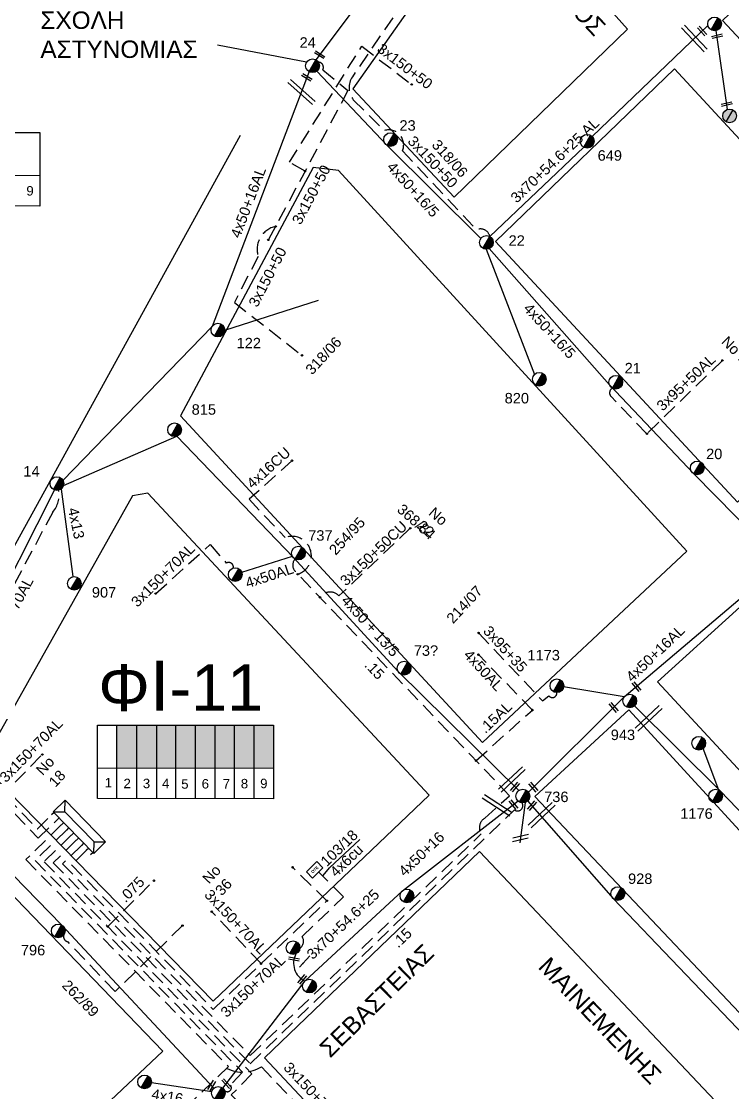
# Model space of a CAD drawing. Header units: millimetres. Extents: x 1091 to 3521, y 1177 to 2968.
# Drawn here: x 2426.4 to 2548.9, y 2157.1 to 2341.5 of the extents above; entities that cross this region are included whole.
import ezdxf
from ezdxf.enums import TextEntityAlignment as Align

# ---------------------------------------------------------------- set-up
doc = ezdxf.new("R2010")
doc.units = ezdxf.units.MM
doc.linetypes.add('DASHED', pattern=[19.05, 12.7, -6.35])
for name, color, linetype, lineweight in [('3x150+50', 7, 'Continuous', 30), ('3x95+50AL', 7, 'Continuous', 30), ('4x13', 7, 'Continuous', 30), ('4x16', 7, 'Continuous', 30), ('4x16CU', 7, 'Continuous', 30), ('4x50', 7, 'Continuous', 30), ('4x50 + 13_5', 7, 'SYN_LINE', 30), ('4x50+16_5', 7, 'Continuous', 30), ('Άγνωστα', 7, 'Continuous', 30), ('Γυμνά εναέρια ΧΤ (3Φ) 4x50AL', 7, 'Continuous', 30), ('Γυμνά εναέρια ΧΤ και ΦΟΠ (3Φ)   4x50+16AL', 7, 'Continuous', 30), ('Καλωδια Χ.Τ 3x95+35', 7, 'DASHED', 30), ('Καλώδια ΧΤ   3x150+50CU', 7, 'DASHED', 30), ('Καλώδια ΧΤ   3x150+70AL', 7, 'DASHED', 30), ('Καλώδια ΧΤ   3x150AL+50CU', 7, 'DASHED', 30), ('Συνεστραμμένα ΧΤ   3x70+54.6+25 AL', 7, 'SYN_LINE', 30), ('Υπόγεια Καλώδια Δικτύου ΧΤ   .075', 7, 'DASHED', 30), ('Υπόγεια Καλώδια Δικτύου ΧΤ   .15', 7, 'DASHED', 30), ('Υπόγεια καλώδια Παροχών ΧΤ   4x50AL', 7, 'DASHED', 30), ('Υπόγεια καλώδια Παροχών ΧΤ   4x6', 7, 'DASHED', 30)]:
    doc.layers.add(name, color=color, linetype=linetype, lineweight=lineweight)
for name, color, linetype in [('Pillar OTE', 7, 'Continuous'), ('TEXT ΚΑΛΩΔΙΩΝ', 7, 'Continuous'), ('ΑΓΝΩΣΤΟ ΕΝΑΕΡΙΟ ΚΑΛΩΔΙΟ', 7, 'Continuous'), ('ΑΓΝΩΣΤΟ ΥΠΟΓΕΙΟ ΚΑΛΩΔΙΟ', 7, 'DASHED'), ('Επιγραφές - Σχήματα', 7, 'Continuous'), ('Μηχανική τομή', 7, 'Continuous'), ('Στύλος Ξύλινος', 7, 'Continuous'), ('Στύλος Ξύλινος @ 1', 7, 'Continuous'), ('Στύλος ΦΜ', 7, 'Continuous'), ('Στύλος ΦΜ @ 1', 7, 'Continuous'), ('Συνδέσεις', 7, 'Continuous'), ('Τομή', 7, 'Continuous'), ('Υποσταθμός πόλεως', 7, 'Continuous'), ('Υπόβαθρο ΔΕΗ', 7, 'Continuous')]:
    doc.layers.add(name, color=color, linetype=linetype)
doc.styles.add('arial', font='arial.ttf')
doc.styles.get("Standard").update_dxf_attribs({"font": 'arial.ttf', "height": 1.8})
doc.linetypes.add('SYN_LINE', pattern='A,0.5,-0.0001,["/\\/\\/\\/",Standard,S=0.1,R=0,X=0,Y=-0.05],-0.25', length=0.7501)
doc.dimstyles.new('ISO-25', dxfattribs={"dimtxt": 2.5, "dimasz": 2.5, "dimexe": 1.25, "dimexo": 0.625, "dimtad": 1, "dimtxsty": 'Standard', "dimcen": 2.5, "dimadec": 0, "dimazin": 0, "dimtfac": 1, "dimtmove": 0, "dimatfit": 3, "dimfxl": 1, "dimarcsym": 0})

# ---------------------------------------------------------------- blocks, each defined once
blk = doc.blocks.new('ΥΠΑΡΧΩΝ ΤΣΙΜΕΝΤΕΝΙΟΣ ΣΤΥΛΟΣ')
at = {"layer": 'Στύλος ΦΜ'}
blk.add_hatch(color=7, dxfattribs=at).paths.add_polyline_path([(-1.29, -2.28, 0.574793), (2.62, 0, 0.268822), (1.3, 2.27)])
at = {"layer": 'Στύλος ΦΜ', "color": 7}
blk.add_line((-1.29, -2.28), (1.3, 2.27), dxfattribs=at)
blk.add_circle((0, 0), 2.62, dxfattribs=at)
at = {"layer": 'Στύλος ΦΜ', "flags": 4}
for tag, p in [('ΑΡΙΘΜΟΣ', (-4.68, 8.05)), ('ΤΥΠΟΣ', (-4.91, 3.03))]:
    blk.add_attdef(tag, p, '', height=4, dxfattribs=at)
blk = doc.blocks.new('ΥΠΑΡΧΩΝ ΞΥΛΙΝΟΣ ΣΤΥΛΟΣ')
at = {"layer": 'Στύλος Ξύλινος'}
h = blk.add_hatch(color=7, dxfattribs=at)
h.paths.add_polyline_path([(-2.62, 0, 0.270008), (-1.29, -2.28), (1.3, 2.27, 0.576266)])
h.paths.add_polyline_path([(-1.29, -2.28, 0.574793), (2.62, 0, 0.268822), (1.3, 2.27)])
at = {"layer": 'Στύλος Ξύλινος', "color": 7}
blk.add_line((-1.29, -2.28), (1.3, 2.27), dxfattribs=at)
blk.add_circle((0, 0), 2.62, dxfattribs=at)
at = {"layer": 'Στύλος Ξύλινος', "color": 1, "flags": 4}
for tag, p in [('ΑΡΙΘΜΟΣ', (-4.91, 8.6)), ('ΤΥΠΟΣ', (-4.85, 3.39))]:
    blk.add_attdef(tag, p, '', height=4, dxfattribs=at)
blk = doc.blocks.new('_ΣΥΝΔΕΣΗ')
at = {"layer": 'Συνδέσεις', "linetype": 'SYN_LINE', "ltscale": 40}
blk.add_hatch(color=256, dxfattribs=at).paths.add_polyline_path([(0.5, -0.01, 1), (-0.5, -0.01, 1)])
at = {"layer": 'Συνδέσεις'}
blk.add_circle((0, -0.01), 0.5, dxfattribs=at)
blk = doc.blocks.new('ΥΠΟΣΤΑΘΜΟΣ ΠΟΛΕΩΣ 9 ΑΝΑΧΩΡΗΣΕΩΝ')
at = {"layer": 'Υποσταθμός πόλεως', "ltscale": 40}
for p, q in [((-9.63, -2.82), (-9.63, -4)), ((-7.12, -2.82), (-7.12, -4)), ((-4.84, -2.82), (-4.84, -4)), ((-2.36, -2.82), (-2.36, -4)), ((0.09, -2.82), (0.09, -4)), ((2.55, -2.82), (2.55, -4)), ((5.02, -2.82), (5.02, -4)), ((7.48, -2.82), (7.48, -4)), ((9.61, -2.82), (9.61, -4))]:
    blk.add_line(p, q, dxfattribs=at)
blk.add_lwpolyline([(-10.02, 2.82), (10.02, 2.82), (10.02, -2.82), (-10.02, -2.82)], close=True, dxfattribs=at)
for points in [[(-7.21, 0), (-10.02, 2.82)], [(-10.02, -2.82), (-7.21, 0)], [(-7.21, 0), (7.21, 0)], [(7.21, 0), (10.02, 2.82)], [(10.02, -2.82), (7.21, 0)]]:
    blk.add_lwpolyline(points, dxfattribs=at)
at = {"layer": 'Υποσταθμός πόλεως', "linetype": 'SYN_LINE', "ltscale": 40, "flags": 1}
for tag, p in [('ΜΕΤΑΣΧΗΜΑΤΙΣΜΟΣ', (10.79, 1.71)), ('ΙΣΧΥΣ', (10.77, -1.08)), ('ΑΡΙΘΜΟΣ', (10.89, -3.8))]:
    blk.add_attdef(tag, p, '', height=1.8, dxfattribs=at)
blk = doc.blocks.new('ΜΗΧΑΝΙΚΗ ΤΟΜΗ')
at = {"layer": 'Μηχανική τομή', "ltscale": 40}
for p, q in [((-3.79, 1.21), (3.79, 1.21)), ((3.79, -0.34), (-3.79, -0.34))]:
    blk.add_line(p, q, dxfattribs=at)
blk = doc.blocks.new('ΤΟΜΗ')
at = {"layer": 'Τομή', "ltscale": 40}
for p, q in [((11.33, -0.65), (-11.4, -0.65)), ((11.33, -3.42), (-11.4, -3.42))]:
    blk.add_line(p, q, dxfattribs=at)
blk = doc.blocks.new('PILLAR ΟΤΕ')
at = {"layer": 'Pillar OTE', "ltscale": 40}
blk.add_lwpolyline([(-3.31, 2.02), (3.39, 2.02), (3.39, -1.99), (-3.31, -1.99)], close=True, dxfattribs=at)
at = {"layer": 'Pillar OTE', "insert": (-1.81, 0.71), "char_height": 1.3575, "width": 109.961, "attachment_point": 1}
blk.add_mtext('{\\fArial|b1|i0|c161|p34;OTE}', dxfattribs=at)

msp = doc.modelspace()

# ---------------------------------------------------------------- hatches: boundary and pattern name
at = {"layer": 'Καλώδια ΧΤ   3x150AL+50CU', "linetype": 'DASHED', "lineweight": -3, "ltscale": 0.2}
h = msp.add_hatch(color=27, dxfattribs=at)
h.dxf.hatch_style = 1
h.paths.add_polyline_path([(2446.27, 2220.33), (2442.83, 2220.33), (2442.83, 2212.97), (2446.27, 2212.96)])
h = msp.add_hatch(color=5, dxfattribs=at)
h.dxf.hatch_style = 1
h.paths.add_polyline_path([(2446.27, 2212.96), (2449.71, 2212.96), (2449.71, 2220.33), (2446.27, 2220.33)])
h = msp.add_hatch(color=1, dxfattribs=at)
h.dxf.hatch_style = 1
h.paths.add_polyline_path([(2453.01, 2220.33), (2449.71, 2220.33), (2449.71, 2212.96), (2453.01, 2212.96)])
h = msp.add_hatch(color=2, dxfattribs=at)
h.dxf.hatch_style = 1
h.paths.add_polyline_path([(2453.01, 2212.96), (2456.4, 2212.95), (2456.4, 2220.33), (2453.01, 2220.33)])
h = msp.add_hatch(color=6, dxfattribs=at)
h.dxf.hatch_style = 1
h.paths.add_polyline_path([(2456.4, 2212.95), (2459.79, 2212.95), (2459.79, 2220.33), (2456.4, 2220.33)])
h = msp.add_hatch(color=30, dxfattribs=at)
h.dxf.hatch_style = 1
h.paths.add_polyline_path([(2463.13, 2212.95), (2463.13, 2220.33), (2459.79, 2220.33), (2459.79, 2212.95)])
h = msp.add_hatch(color=133, dxfattribs=at)
h.dxf.hatch_style = 1
h.paths.add_polyline_path([(2466.52, 2220.33), (2463.13, 2220.33), (2463.13, 2212.95), (2466.52, 2212.94)])
h = msp.add_hatch(color=173, dxfattribs=at)
h.dxf.hatch_style = 1
h.paths.add_polyline_path([(2469.84, 2220.33), (2466.45, 2220.33), (2466.45, 2212.95), (2469.84, 2212.94)])

# ---------------------------------------------------------------- linework, layer by layer
at = {"layer": '3x150+50', "color": 27, "linetype": 'DASHED', "lineweight": -3, "ltscale": 0.2}
msp.add_lwpolyline([(2518.79, 2393.41), (2517.5, 2391.19, 0.452625), (2519.59, 2387.63), (2507.55, 2367.36), (2483.42, 2332.03, 0.327557), (2483.56, 2328.04), (2488.92, 2322.76, -0.629873), (2492.04, 2319.27), (2504.8, 2305.65, -0.490018), (2507.07, 2304.5, 1.818425)], format="xyb", dxfattribs=at)
at = {"layer": '3x150+50', "color": 2, "linetype": 'DASHED', "lineweight": -3, "ltscale": 0.2}
for points in [[(2475.26, 2315.77), (2472.58, 2317.3), (2485.01, 2337.26), (2493.62, 2330.7)], [(2470.19, 2306.24), (2468.92, 2303.92)]]:
    msp.add_lwpolyline(points, dxfattribs=at)
for points in [[(2477.56, 2334.52, -0.552727), (2478.32, 2333.21), (2482.64, 2329.63), (2470.19, 2306.24)], [(2470.19, 2306.24, 0.439595), (2467.18, 2301.06), (2463.08, 2293.16), (2474.73, 2284.04)]]:
    msp.add_lwpolyline(points, format="xyb", dxfattribs=at)
at = {"layer": '3x95+50AL', "color": 27, "linetype": 'DASHED', "lineweight": -3, "ltscale": 0.2}
msp.add_lwpolyline([(2547.12, 2283.16), (2534.12, 2270.54)], dxfattribs=at)
at = {"layer": '4x13', "color": 133, "lineweight": -3, "ltscale": 0.1}
msp.add_lwpolyline([(2433.23, 2261.01), (2435.27, 2245.92)], dxfattribs=at)
at = {"layer": '4x16', "color": 27, "lineweight": -3, "ltscale": 0.1}
msp.add_lwpolyline([(2448.8, 2158.78), (2459.19, 2157.25)], dxfattribs=at)
at = {"layer": '4x16CU', "color": 133, "linetype": 'DASHED', "lineweight": -3, "ltscale": 0.2}
msp.add_lwpolyline([(2473, 2265.89), (2465.63, 2259.24), (2471.82, 2252.64, -1.031523), (2474.01, 2246.35, 5.291931)], format="xyb", dxfattribs=at)
at = {"layer": '4x50', "color": 2, "lineweight": -3, "ltscale": 0.1}
msp.add_lwpolyline([(2506.83, 2380.31), (2494.21, 2357.79), (2477.13, 2334.95)], dxfattribs=at)
at = {"layer": '4x50', "color": 62, "lineweight": -3, "ltscale": 0.1}
msp.add_lwpolyline([(2531.97, 2223.65), (2546.74, 2209.01), (2559.79, 2195.47), (2573.58, 2180.44), (2587, 2165.64), (2601.36, 2150.33), (2617.06, 2131.59)], dxfattribs=at)
at = {"layer": '4x50 + 13_5', "color": 6, "lineweight": -3, "ltscale": 0.1}
msp.add_lwpolyline([(2546.02, 2339.96), (2547.94, 2326.36)], dxfattribs=at)
at = {"layer": '4x50 + 13_5', "color": 133, "lineweight": -3, "ltscale": 0.1}
msp.add_lwpolyline([(2433.65, 2261.61), (2453.15, 2270.1), (2473.2, 2249.25), (2491.29, 2229.57), (2512.08, 2209.1)], dxfattribs=at)
at = {"layer": '4x50 + 13_5', "color": 2, "lineweight": -3, "ltscale": 0.1}
msp.add_lwpolyline([(2406.52, 2212.37), (2414.65, 2205.06), (2433.34, 2185.94), (2459.56, 2157.85)], dxfattribs=at)
at = {"layer": '4x50+16_5', "color": 2, "lineweight": -3, "ltscale": 0.1}
msp.add_lwpolyline([(2477.27, 2333), (2489.41, 2320.18), (2505.49, 2304.2)], dxfattribs=at)
at = {"layer": '4x50+16_5', "color": 27, "lineweight": -3, "ltscale": 0.1}
msp.add_lwpolyline([(2506.98, 2302.41), (2527.68, 2278.94), (2542.21, 2263.61), (2556.74, 2248.9)], dxfattribs=at)
at = {"layer": '4x50+16_5', "color": 30, "lineweight": -3, "ltscale": 0.1}
msp.add_lwpolyline([(2432.09, 2260.86), (2419.82, 2236.64), (2406.52, 2212.37), (2391.94, 2184.97), (2387.51, 2157.96)], dxfattribs=at)
at = {"layer": 'Pillar OTE', "lineweight": -3, "ltscale": 40}
for points in [[(2399.24, 2309.76), (2399.25, 2322.4), (2429.58, 2322.4), (2429.58, 2309.73), (2399.24, 2309.76)], [(2399.24, 2315.05), (2429.58, 2315.02)], [(2439.5, 2207.69), (2439.51, 2220.33), (2469.84, 2220.33), (2469.84, 2207.66), (2439.5, 2207.69)], [(2442.83, 2207.69), (2442.83, 2220.33)], [(2446.27, 2207.68), (2446.27, 2220.33)], [(2449.71, 2207.68), (2449.71, 2220.33)], [(2453.01, 2207.67), (2453.01, 2220.33)], [(2456.4, 2207.67), (2456.4, 2220.33)], [(2459.79, 2207.67), (2459.79, 2220.33)], [(2463.13, 2207.66), (2463.13, 2220.33)], [(2466.52, 2207.66), (2466.52, 2220.33)], [(2439.5, 2212.97), (2469.84, 2212.94)]]:
    msp.add_lwpolyline(points, dxfattribs=at)
at = {"layer": 'ΑΓΝΩΣΤΟ ΕΝΑΕΡΙΟ ΚΑΛΩΔΙΟ', "color": 7, "linetype": 'SYN_LINE', "lineweight": -3, "ltscale": 15}
msp.add_lwpolyline([(2475.53, 2334.53), (2460.17, 2337.43)], dxfattribs=at)
at = {"layer": 'ΑΓΝΩΣΤΟ ΕΝΑΕΡΙΟ ΚΑΛΩΔΙΟ', "color": 27, "lineweight": -3, "ltscale": 0.1}
msp.add_lwpolyline([(2506.44, 2302.3), (2514.77, 2280.76)], dxfattribs=at)
at = {"layer": 'ΑΓΝΩΣΤΟ ΕΝΑΕΡΙΟ ΚΑΛΩΔΙΟ', "color": 5, "lineweight": -3, "ltscale": 0.1}
msp.add_lwpolyline([(2530.22, 2225.22), (2519.78, 2226.92)], dxfattribs=at)
at = {"layer": 'ΑΓΝΩΣΤΟ ΕΝΑΕΡΙΟ ΚΑΛΩΔΙΟ', "color": 62, "lineweight": -3, "ltscale": 0.1}
msp.add_lwpolyline([(2546.54, 2209.15), (2543.8, 2216.32)], dxfattribs=at)
at = {"layer": 'ΑΓΝΩΣΤΟ ΥΠΟΓΕΙΟ ΚΑΛΩΔΙΟ', "color": 27, "lineweight": -3, "ltscale": 0.2}
msp.add_lwpolyline([(2434.15, 2202.28), (2428.76, 2197.01), (2464.5, 2160.56), (2462.39, 2158.37, -0.957639), (2461.41, 2157.4, 2.621032)], format="xyb", dxfattribs=at)
at = {"layer": 'ΑΓΝΩΣΤΟ ΥΠΟΓΕΙΟ ΚΑΛΩΔΙΟ', "color": 173, "lineweight": -3, "ltscale": 0.2}
msp.add_lwpolyline([(2435, 2201.41), (2430.33, 2196.83), (2466.08, 2160.31), (2462.56, 2156.65), (2483.95, 2135.04), (2474.98, 2126.26)], dxfattribs=at)
at = {"layer": 'Γυμνά εναέρια ΧΤ (3Φ) 4x50AL', "color": 133, "lineweight": -3, "ltscale": 0.1}
msp.add_lwpolyline([(2464.35, 2246.67), (2473.08, 2249.44)], dxfattribs=at)
at = {"layer": 'Γυμνά εναέρια ΧΤ και ΦΟΠ (3Φ)   4x50+16AL', "color": 30, "lineweight": -3, "ltscale": 0.1}
for points in [[(2475.96, 2332.9), (2459.24, 2288.99), (2433.57, 2262.5)], [(2513.59, 2207.3), (2528.3, 2190.5), (2550.95, 2166.83), (2569.95, 2145.98), (2581.73, 2133.45), (2594.82, 2120.82)]]:
    msp.add_lwpolyline(points, dxfattribs=at)
at = {"layer": 'Γυμνά εναέρια ΧΤ και ΦΟΠ (3Φ)   4x50+16AL', "color": 5, "lineweight": -3, "ltscale": 0.1}
msp.add_lwpolyline([(2513.71, 2208.83), (2530.22, 2225.22), (2556.58, 2247.53)], dxfattribs=at)
at = {"layer": 'Γυμνά εναέρια ΧΤ και ΦΟΠ (3Φ)   4x50+16AL', "color": 27, "lineweight": -3, "ltscale": 0.1}
msp.add_lwpolyline([(2461.09, 2157.83), (2475.28, 2176.32), (2492.02, 2191.82), (2511.94, 2207.29)], dxfattribs=at)
at = {"layer": 'Καλωδια Χ.Τ 3x95+35', "color": 5, "lineweight": -3, "ltscale": 0.2}
msp.add_lwpolyline([(2505.14, 2236.23), (2516.15, 2224.53), (2517.24, 2225.4, 0.768623), (2518.6, 2225.96, -1.842486)], format="xyb", dxfattribs=at)
at = {"layer": 'Καλώδια ΧΤ   3x150+50CU', "color": 133, "lineweight": -3, "ltscale": 0.2}
msp.add_lwpolyline([(2493.38, 2254.26), (2481.1, 2242.59, 0.491237), (2477.83, 2242.35, -2.561874)], format="xyb", dxfattribs=at)
at = {"layer": 'Καλώδια ΧΤ   3x150+70AL', "color": 27, "lineweight": -3, "ltscale": 0.2}
msp.add_lwpolyline([(2534.12, 2270.54), (2527.95, 2276.95, -0.495553), (2528.18, 2278.39)], format="xyb", dxfattribs=at)
at = {"layer": 'Καλώδια ΧΤ   3x150+70AL', "color": 30, "lineweight": -3, "ltscale": 0.2}
msp.add_lwpolyline([(2432.79, 2260.81, -0.237915), (2431.8, 2257.03), (2412.81, 2221.49), (2420.33, 2217.11), (2418.57, 2213.48), (2429.16, 2202.48), (2431.61, 2204.89)], format="xyb", dxfattribs=at)
at = {"layer": 'Καλώδια ΧΤ   3x150+70AL', "color": 133, "lineweight": -3, "ltscale": 0.2}
msp.add_lwpolyline([(2449.54, 2243.01), (2458.91, 2251.44), (2461.68, 2248.26, -0.630288), (2462.91, 2247.4, 2.938086)], format="xyb", dxfattribs=at)
at = {"layer": 'Καλώδια ΧΤ   3x150+70AL', "color": 2, "lineweight": -3, "ltscale": 0.2}
for points in [[(2406.52, 2212.37, 0.308466), (2407.73, 2212.98), (2412, 2220.8), (2419.03, 2216.71), (2417.36, 2213.29), (2429.31, 2200.88), (2432.49, 2203.99)], [(2454.15, 2185.83), (2442.55, 2174.46), (2434.44, 2183.01, -0.560508), (2433.87, 2184.55, -1.636313)]]:
    msp.add_lwpolyline(points, format="xyb", dxfattribs=at)
msp.add_lwpolyline([(2422.66, 2207.79), (2430.02, 2215.29)], dxfattribs=at)
at = {"layer": 'Καλώδια ΧΤ   3x150+70AL', "color": 1, "lineweight": -3, "ltscale": 0.2}
msp.add_lwpolyline([(2433.28, 2203.17), (2427.17, 2197.19), (2462.09, 2161.53), (2440.95, 2141.49)], dxfattribs=at)
at = {"layer": 'Καλώδια ΧΤ   3x150+70AL', "color": 6, "lineweight": -3, "ltscale": 0.2}
for points in [[(2437.58, 2198.76), (2435.06, 2196.29), (2459.43, 2171.39), (2479.02, 2190.09)], [(2479.02, 2190.09), (2473.1, 2195.87)], [(2467.68, 2179.27), (2459.2, 2188.22)]]:
    msp.add_lwpolyline(points, dxfattribs=at)
at = {"layer": 'Καλώδια ΧΤ   3x150+70AL', "color": 1, "lineweight": -3, "ltscale": 0.2}
msp.add_lwpolyline([(2461.79, 2161.24, 0.262438), (2467.74, 2161.51), (2488.19, 2140), (2500.3, 2152)], format="xyb", dxfattribs=at)
at = {"layer": 'Συνεστραμμένα ΧΤ   3x70+54.6+25 AL', "color": 27, "linetype": 'SYN_LINE', "lineweight": -3, "ltscale": 15}
for points in [[(2524.71, 2321.71), (2544.63, 2340.85)], [(2507.07, 2304.5), (2523.26, 2319.9)]]:
    msp.add_lwpolyline(points, dxfattribs=at)
at = {"layer": 'Συνεστραμμένα ΧΤ   3x70+54.6+25 AL', "color": 7, "lineweight": -3, "ltscale": 15}
msp.add_lwpolyline([(2461.42, 2288.37), (2477.58, 2293.53)], dxfattribs=at)
at = {"layer": 'Συνεστραμμένα ΧΤ   3x70+54.6+25 AL', "color": 27, "linetype": 'SYN_LINE', "lineweight": -3, "ltscale": 5}
msp.add_arc((2476.63, 2179.34), 3.35, 151.1794, 245.4946, dxfattribs=at)
at = {"layer": 'Τομή', "lineweight": -3}
for points in [[(2513.16, 2207.05), (2512.23, 2200.1)], [(2510.96, 2200.31), (2513.67, 2200.93)], [(2511.01, 2200.96), (2513.72, 2201.58)]]:
    msp.add_lwpolyline(points, dxfattribs=at)
at = {"layer": 'Υπόβαθρο ΔΕΗ', "lineweight": -3, "ltscale": 0.1}
for points in [[(2530.77, 2340.22), (2508.42, 2365.31), (2483.5, 2329.92), (2500.93, 2311.3)], [(2616.07, 2320.39), (2573.05, 2366.36), (2547.14, 2341.72), (2589.61, 2296.1)], [(2580.34, 2288.56), (2549.74, 2258.76), (2508.03, 2303.64), (2538.88, 2333.36)], [(2459.46, 2172.79), (2496.64, 2208.3), (2448.19, 2260.32), (2445.55, 2259.86), (2419.54, 2213.6)], [(2584.49, 2175.42), (2598.22, 2189), (2550.11, 2240.68), (2535.96, 2227.79)]]:
    msp.add_lwpolyline(points, close=True, dxfattribs=at)
for points in [[(2380.06, 2169.17), (2464.13, 2321.93)], [(2505.84, 2217.34), (2541.02, 2250.31), (2481.02, 2315.9), (2476.63, 2316.38), (2453.8, 2273.62), (2505.84, 2217.34)], [(2564.13, 2155.95), (2579.25, 2170.38), (2531.03, 2222.98), (2514.84, 2208.05), (2564.13, 2155.95)], [(2422.74, 2137.8), (2450.77, 2164.22), (2413.55, 2202.79), (2392.71, 2164.74), (2422.74, 2137.8)], [(2579, 2113.33), (2534.17, 2092.73), (2468.27, 2163.03), (2505.3, 2198.57), (2570.56, 2129.55), (2557.06, 2123.13), (2547.2, 2133.61)]]:
    msp.add_lwpolyline(points, dxfattribs=at)
msp.add_spline([(2489.84, 2391.54), (2465.77, 2377.82), (2419.88, 2355.97), (2379.91, 2337.77)], degree=3, dxfattribs=at)
at = {"layer": 'Υπόγεια Καλώδια Δικτύου ΧΤ   .075', "color": 206, "lineweight": -3, "ltscale": 0.2}
msp.add_lwpolyline([(2441.27, 2185.66), (2449.23, 2193.56)], dxfattribs=at)
at = {"layer": 'Υπόγεια Καλώδια Δικτύου ΧΤ   .15', "color": 133, "lineweight": -3, "ltscale": 0.2}
msp.add_lwpolyline([(2436.73, 2199.64), (2433.48, 2196.47), (2465.81, 2163.44), (2505.59, 2201.62, -0.425129), (2506.22, 2204.34), (2510.49, 2208.2), (2473.59, 2246.79, -0.38894), (2473.54, 2248.97)], format="xyb", dxfattribs=at)
msp.add_lwpolyline([(2504.71, 2214.24), (2514.41, 2222.95)], dxfattribs=at)
at = {"layer": 'Υπόγεια Καλώδια Δικτύου ΧΤ   .15', "color": 5, "lineweight": -3, "ltscale": 0.2}
msp.add_lwpolyline([(2435.86, 2200.53), (2431.9, 2196.65), (2465.79, 2162.04), (2511.3, 2205.77, 0.849421), (2512.62, 2206.97)], format="xyb", dxfattribs=at)
at = {"layer": 'Υπόγεια καλώδια Παροχών ΧΤ   4x50AL', "color": 133, "lineweight": -3, "ltscale": 0.2}
msp.add_lwpolyline([(2514.41, 2222.95), (2505.12, 2232.49)], dxfattribs=at)
at = {"layer": 'Υπόγεια καλώδια Παροχών ΧΤ   4x6', "color": 27, "lineweight": -3, "ltscale": 0.2}
msp.add_lwpolyline([(2474.36, 2181.91, 0.399044), (2474.75, 2183.95), (2481.88, 2190.75), (2477.63, 2195.04)], format="xyb", dxfattribs=at)

# ---------------------------------------------------------------- block references
at = {"layer": 'Pillar OTE', "xscale": 0.375, "yscale": 0.375, "zscale": 0.375, "rotation": 43.99999999999999}
msp.add_blockref('PILLAR ΟΤΕ', (2476.91, 2195.41), dxfattribs=at)
at = {"layer": 'Μηχανική τομή', "lineweight": -3, "xscale": 0.2499999999999679, "yscale": 0.2499999999999679, "zscale": 0.2499999999999679}
for p, rotation in [((2543.56, 2339.81), 311.9854041042582), ((2546.19, 2339.11), 193.2931013960246), ((2477.83, 2335.9), 148.3107515577798), ((2475.62, 2332), 148.3107515577798), ((2547.85, 2327.42), 193.2931013960246), ((2532.24, 2226.9), 310.4201465895147), ((2528.32, 2223.33), 310.4201465895147), ((2511.33, 2209.77), 228.8704104290199), ((2514.49, 2209.6), 310.4201465895147), ((2511.07, 2206.59), 310.4201465895147), ((2514.24, 2206.55), 228.8704104290199), ((2473.38, 2180.17), 169.9379822763673), ((2474.68, 2176.63), 228.8704104290199), ((2459.08, 2158.34), 238.3591332110774), ((2461.64, 2158.55), 312.400856609694)]:
    msp.add_blockref('ΜΗΧΑΝΙΚΗ ΤΟΜΗ', p, dxfattribs=dict(at, rotation=rotation))
at = {"layer": 'Στύλος Ξύλινος @ 1', "lineweight": -3, "ltscale": 40, "xscale": 0.4499999999998181, "yscale": 0.4499999999998181, "zscale": 0.4499999999998181}
msp.add_blockref('ΥΠΑΡΧΩΝ ΞΥΛΙΝΟΣ ΣΤΥΛΟΣ', (2548.37, 2325.27), dxfattribs=at)
at = {"layer": 'Στύλος ΦΜ @ 1', "lineweight": -3, "ltscale": 40, "xscale": 0.4499999999998181, "yscale": 0.4499999999998181, "zscale": 0.4499999999998181}
for p in [(2545.78, 2341.12), (2463.24, 2246.27), (2543.05, 2217.23), (2492.8, 2190.93), (2473.19, 2182.02), (2476.02, 2175.4), (2447.63, 2158.9)]:
    msp.add_blockref('ΥΠΑΡΧΩΝ ΤΣΙΜΕΝΤΕΝΙΟΣ ΣΤΥΛΟΣ', p, dxfattribs=at)
at = {"layer": 'Στύλος ΦΜ @ 1', "lineweight": -3, "ltscale": 40}
ref = msp.add_blockref('ΥΠΑΡΧΩΝ ΤΣΙΜΕΝΤΕΝΙΟΣ ΣΤΥΛΟΣ', (2476.54, 2333.92), dxfattribs=dict(at, xscale=0.4499999999998181, yscale=0.4499999999998181, zscale=0.4499999999998181))
ref.add_attrib('ΑΡΙΘΜΟΣ', '24', (2474.32, 2337.02), dxfattribs={"layer": 'Στύλος ΦΜ', "height": 1.8, "flags": 4})
ref = msp.add_blockref('ΥΠΑΡΧΩΝ ΤΣΙΜΕΝΤΕΝΙΟΣ ΣΤΥΛΟΣ', (2489.99, 2321.2), dxfattribs=dict(at, xscale=0.4499999999998181, yscale=0.4499999999998181, zscale=0.4499999999998181))
ref.add_attrib('ΑΡΙΘΜΟΣ', '23', (2491.51, 2322.73), dxfattribs={"layer": 'Στύλος ΦΜ', "height": 1.8, "flags": 4})
ref = msp.add_blockref('ΥΠΑΡΧΩΝ ΤΣΙΜΕΝΤΕΝΙΟΣ ΣΤΥΛΟΣ', (2523.84, 2320.92), dxfattribs=dict(at, xscale=0.4499999999998181, yscale=0.4499999999998181, zscale=0.4499999999998181))
ref.add_attrib('ΑΡΙΘΜΟΣ', '649', (2525.64, 2317.56), dxfattribs={"layer": 'Στύλος ΦΜ', "height": 1.8, "flags": 4})
ref = msp.add_blockref('ΥΠΑΡΧΩΝ ΤΣΙΜΕΝΤΕΝΙΟΣ ΣΤΥΛΟΣ', (2506.48, 2303.48), dxfattribs=dict(at, xscale=0.4499999999998181, yscale=0.4499999999998181, zscale=0.4499999999998181))
ref.add_attrib('ΑΡΙΘΜΟΣ', '22', (2510.31, 2302.91), dxfattribs={"layer": 'Στύλος ΦΜ', "height": 1.8, "flags": 4})
ref = msp.add_blockref('ΥΠΑΡΧΩΝ ΤΣΙΜΕΝΤΕΝΙΟΣ ΣΤΥΛΟΣ', (2460.24, 2288.38), dxfattribs=dict(at, xscale=0.4499999999998181, yscale=0.4499999999998181, zscale=0.4499999999998181))
ref.add_attrib('ΑΡΙΘΜΟΣ', '122', (2463.46, 2285.25), dxfattribs={"layer": 'Στύλος ΦΜ', "height": 1.8, "flags": 4})
ref = msp.add_blockref('ΥΠΑΡΧΩΝ ΤΣΙΜΕΝΤΕΝΙΟΣ ΣΤΥΛΟΣ', (2528.76, 2279.41), dxfattribs=dict(at, xscale=0.4499999999998181, yscale=0.4499999999998181, zscale=0.4499999999998181))
ref.add_attrib('ΑΡΙΘΜΟΣ', '21', (2530.29, 2280.94), dxfattribs={"layer": 'Στύλος ΦΜ', "height": 1.8, "flags": 4})
ref = msp.add_blockref('ΥΠΑΡΧΩΝ ΤΣΙΜΕΝΤΕΝΙΟΣ ΣΤΥΛΟΣ', (2515.6, 2279.93), dxfattribs=dict(at, xscale=0.4499999999998181, yscale=0.4499999999998181, zscale=0.4499999999998181))
ref.add_attrib('ΑΡΙΘΜΟΣ', '820', (2509.63, 2275.76), dxfattribs={"layer": 'Στύλος ΦΜ', "height": 1.8, "flags": 4})
ref = msp.add_blockref('ΥΠΑΡΧΩΝ ΤΣΙΜΕΝΤΕΝΙΟΣ ΣΤΥΛΟΣ', (2452.78, 2271.22), dxfattribs=dict(at, xscale=0.4499999999998181, yscale=0.4499999999998181, zscale=0.4499999999998181))
ref.add_attrib('ΑΡΙΘΜΟΣ', '815', (2455.73, 2273.81), dxfattribs={"layer": 'Στύλος ΦΜ', "height": 1.8, "flags": 4})
ref = msp.add_blockref('ΥΠΑΡΧΩΝ ΤΣΙΜΕΝΤΕΝΙΟΣ ΣΤΥΛΟΣ', (2542.8, 2264.64), dxfattribs=dict(at, xscale=0.4499999999998181, yscale=0.4499999999998181, zscale=0.4499999999998181))
ref.add_attrib('ΑΡΙΘΜΟΣ', '20', (2544.32, 2266.16), dxfattribs={"layer": 'Στύλος ΦΜ', "height": 1.8, "flags": 4})
ref = msp.add_blockref('ΥΠΑΡΧΩΝ ΤΣΙΜΕΝΤΕΝΙΟΣ ΣΤΥΛΟΣ', (2432.52, 2261.96), dxfattribs=dict(at, xscale=0.4499999999998181, yscale=0.4499999999998181, zscale=0.4499999999998181))
ref.add_attrib('ΤΥΠΟΣ', '14', (2426.75, 2263.16), dxfattribs={"layer": 'Στύλος ΦΜ', "height": 1.8, "flags": 4})
ref = msp.add_blockref('ΥΠΑΡΧΩΝ ΤΣΙΜΕΝΤΕΝΙΟΣ ΣΤΥΛΟΣ', (2474.12, 2249.99), dxfattribs=dict(at, xscale=0.4499999999998181, yscale=0.4499999999998181, zscale=0.4499999999998181))
ref.add_attrib('ΑΡΙΘΜΟΣ', '737', (2475.8, 2252.12), dxfattribs={"layer": 'Στύλος ΦΜ', "height": 1.8, "flags": 4})
ref = msp.add_blockref('ΥΠΑΡΧΩΝ ΤΣΙΜΕΝΤΕΝΙΟΣ ΣΤΥΛΟΣ', (2435.52, 2244.77), dxfattribs=dict(at, xscale=0.4499999999998181, yscale=0.4499999999998181, zscale=0.4499999999998181))
ref.add_attrib('ΑΡΙΘΜΟΣ', '907', (2438.54, 2242.32), dxfattribs={"layer": 'Στύλος ΦΜ', "height": 1.8, "flags": 4})
ref = msp.add_blockref('ΥΠΑΡΧΩΝ ΤΣΙΜΕΝΤΕΝΙΟΣ ΣΤΥΛΟΣ', (2492.31, 2230.16), dxfattribs=dict(at, xscale=0.4499999999998181, yscale=0.4499999999998181, zscale=0.4499999999998181))
ref.add_attrib('ΑΡΙΘΜΟΣ', '73?', (2493.98, 2232.29), dxfattribs={"layer": 'Στύλος ΦΜ', "height": 1.8, "flags": 4})
ref = msp.add_blockref('ΥΠΑΡΧΩΝ ΤΣΙΜΕΝΤΕΝΙΟΣ ΣΤΥΛΟΣ', (2518.62, 2227.14), dxfattribs=dict(at, xscale=0.4499999999998181, yscale=0.4499999999998181, zscale=0.4499999999998181))
ref.add_attrib('ΑΡΙΘΜΟΣ', '1173', (2513.55, 2231.5), dxfattribs={"layer": 'Στύλος ΦΜ', "height": 1.8, "flags": 4})
ref = msp.add_blockref('ΥΠΑΡΧΩΝ ΤΣΙΜΕΝΤΕΝΙΟΣ ΣΤΥΛΟΣ', (2531.17, 2224.51), dxfattribs=dict(at, xscale=0.4499999999998181, yscale=0.4499999999998181, zscale=0.4499999999998181))
ref.add_attrib('ΑΡΙΘΜΟΣ', '943', (2527.9, 2217.78), dxfattribs={"layer": 'Στύλος ΦΜ', "height": 1.8, "flags": 4})
ref = msp.add_blockref('ΥΠΑΡΧΩΝ ΤΣΙΜΕΝΤΕΝΙΟΣ ΣΤΥΛΟΣ', (2512.76, 2208.14), dxfattribs=dict(at, xscale=0.4499999999998181, yscale=0.4499999999998181, zscale=0.4499999999998181))
ref.add_attrib('ΑΡΙΘΜΟΣ', '736', (2516.43, 2207.1), dxfattribs={"layer": 'Στύλος ΦΜ', "height": 1.8, "flags": 4})
ref = msp.add_blockref('ΥΠΑΡΧΩΝ ΤΣΙΜΕΝΤΕΝΙΟΣ ΣΤΥΛΟΣ', (2545.95, 2208.13), dxfattribs=dict(at, xscale=0.4499999999998181, yscale=0.4499999999998181, zscale=0.4499999999998181))
ref.add_attrib('ΑΡΙΘΜΟΣ', '1176', (2539.87, 2204.22), dxfattribs={"layer": 'Στύλος ΦΜ', "height": 1.8, "flags": 4})
ref = msp.add_blockref('ΥΠΑΡΧΩΝ ΤΣΙΜΕΝΤΕΝΙΟΣ ΣΤΥΛΟΣ', (2529.12, 2191.34), dxfattribs=dict(at, xscale=0.4499999999998181, yscale=0.4499999999998181, zscale=0.4499999999998181))
ref.add_attrib('ΑΡΙΘΜΟΣ', '928', (2530.88, 2193), dxfattribs={"layer": 'Στύλος ΦΜ', "height": 1.8, "flags": 4})
ref = msp.add_blockref('ΥΠΑΡΧΩΝ ΤΣΙΜΕΝΤΕΝΙΟΣ ΣΤΥΛΟΣ', (2432.75, 2184.92), dxfattribs=dict(at, xscale=0.4499999999998181, yscale=0.4499999999998181, zscale=0.4499999999998181))
ref.add_attrib('ΑΡΙΘΜΟΣ', '796', (2426.32, 2180.7), dxfattribs={"layer": 'Στύλος ΦΜ', "height": 1.8, "flags": 4})
ref = msp.add_blockref('ΥΠΑΡΧΩΝ ΤΣΙΜΕΝΤΕΝΙΟΣ ΣΤΥΛΟΣ', (2460.32, 2156.94), dxfattribs=dict(at, xscale=0.4499999999998181, yscale=0.4499999999998181, zscale=0.4499999999998181))
ref.add_attrib('ΑΡΙΘΜΟΣ', '1171', (2457.18, 2149.53), dxfattribs={"layer": 'Στύλος ΦΜ', "height": 1.8, "flags": 4})
at = {"layer": 'Συνδέσεις', "lineweight": -3, "xscale": 0.25, "yscale": 0.25, "zscale": 0.25}
for p in [(2493.62, 2330.7), (2475.26, 2315.77), (2470.19, 2306.24), (2468.92, 2303.92), (2474.73, 2284.04), (2547.13, 2283.16), (2534.12, 2270.54), (2473, 2265.9), (2493.38, 2254.26), (2474.01, 2246.35), (2449.54, 2243.02), (2477.83, 2242.36), (2505.14, 2236.23), (2505.12, 2232.49), (2514.41, 2222.95), (2430.02, 2215.29), (2504.71, 2214.24), (2473.1, 2195.87), (2449.23, 2193.56), (2479.02, 2190.1), (2459.2, 2188.22), (2441.27, 2185.66), (2454.15, 2185.83), (2467.68, 2179.27)]:
    msp.add_blockref('_ΣΥΝΔΕΣΗ', p, dxfattribs=at)
at = {"layer": 'Τομή', "lineweight": -3, "xscale": 0.25, "yscale": 0.25, "zscale": 0.25}
for p, rotation in [((2541.92, 2338.26), 132.9726029642797), ((2474.97, 2329.77), 318.6095652873913), ((2534.08, 2221.91), 43.29656259847264), ((2510.54, 2211.37), 43.29656259847264), ((2508.04, 2206.15), 146.9350490414614), ((2515.66, 2205.22), 43.29656259847264)]:
    msp.add_blockref('ΤΟΜΗ', p, dxfattribs=dict(at, rotation=rotation))
at = {"layer": 'Υποσταθμός πόλεως', "lineweight": -3, "xscale": 0.5, "yscale": 0.5, "zscale": 0.5, "rotation": 314.271449411852}
msp.add_blockref('ΥΠΟΣΤΑΘΜΟΣ ΠΟΛΕΩΣ 9 ΑΝΑΧΩΡΗΣΕΩΝ', (2436.41, 2202.84), dxfattribs=at)

# ---------------------------------------------------------------- texts
at = {"lineweight": -3, "ltscale": 40, "char_height": 3, "width": 64.8866, "attachment_point": 1, "style": 'arial'}
for s, insert, rotation in [('ΣΟΛΩΝΟΣ', (2513.14, 2355.9), 313.235), ('ΣΕΒΑΣΤΕΙΑΣ', (2477.46, 2165.05), 44.5571), ('ΜΑΙΝΕΜΕΝΗΣ', (2517.39, 2180.68), 313.8376)]:
    msp.add_mtext(s, dxfattribs=dict(at, insert=insert, rotation=rotation))
at = {"lineweight": -3, "ltscale": 40, "insert": (2429.68, 2343.26), "char_height": 3, "width": 32.158, "attachment_point": 1, "style": 'arial'}
msp.add_mtext('ΣΧΟΛΗ  \\PΑΣΤΥΝΟΜΙΑΣ', dxfattribs=at)
at = {"lineweight": -3, "ltscale": 30, "char_height": 1.63, "width": 11.2573, "attachment_point": 1}
for s, insert in [('9', (2427.26, 2313.19)), ('1', (2440.75, 2211.25)), ('2', (2443.99, 2211.12)), ('3', (2447.32, 2211.12)), ('4', (2450.62, 2211.12)), ('5', (2453.93, 2211.03)), ('6', (2457.45, 2211.06)), ('7', (2461.08, 2211.06)), ('8', (2464.19, 2211.09)), ('9', (2467.52, 2211.12))]:
    msp.add_mtext(s, dxfattribs=dict(at, insert=insert))
at = {"layer": 'TEXT ΚΑΛΩΔΙΩΝ', "lineweight": -3, "ltscale": 0.1, "style": 'arial'}
for s, rotation, p in [('3x150+50', 322.6941, (2492.46, 2333.84)), (' 3x70+54.6+25 AL', 43.5723, (2518.02, 2317.4)), ('3x150+50', 313.1214, (2497.25, 2317.36)), ('4x50+16AL', 69.1495, (2465.46, 2310.39)), ('3x150+50', 61.9803, (2476.31, 2311.71)), ('4x50+16/5', 312.4733, (2493.86, 2312.62)), ('3x150+50', 62.5363, (2468.79, 2297.53)), ('4x50+16/5', 312.4733, (2517.39, 2288.26)), (' 3x95+50AL', 43.5468, (2540.6, 2279.14)), ('4x16CU', 42.0914, (2468.96, 2264.67)), ('4x13', 282.147, (2435.85, 2255.12)), (' 3x150+50CU', 43.5468, (2486.79, 2249.69)), ('3x150+70AL', 44.831, (2450.78, 2246.19)), ('4x50AL', 18.0603, (2469.11, 2246.09)), ('3x150+70AL', 61.8779, (2424.42, 2239.4)), ('4x50 + 13/5', 312.5691, (2486.51, 2237.43)), ('3x95+35', 312.5691, (2509.74, 2233.48)), ('4x50+16AL', 43.6795, (2535.57, 2232.7)), ('4x50AL', 312.5691, (2505.99, 2229.8)), ('  .15', 313.7171, (2486.75, 2230.42)), ('.15AL', 43.5468, (2508.07, 2221.71)), ('3x150+70AL', 45.5061, (2428.08, 2216.03)), ('4x50+16', 43.6795, (2495.3, 2198.17)), ('.075', 45.5061, (2445.42, 2192.06)), ('3x150+70AL', 313.4678, (2463.32, 2186.49)), ('3x70+54.6+25', 43.6795, (2481.78, 2186.07)), ('  .15', 43.8237, (2491.44, 2183.25)), ('3x150+70AL', 43.6795, (2466.27, 2175.43)), ('3x150+70AL', 313.5603, (2476.96, 2156.74)), ('4x16', 350.6109, (2451.55, 2156.41))]:
    msp.add_text(s, height=1.8, rotation=rotation, dxfattribs=at).set_placement(p, align=Align.MIDDLE_CENTER)
at = {"layer": 'Άγνωστα', "color": 7, "lineweight": -3}
note = msp.add_mtext_dynamic_manual_height_columns('318/06\\P', width=1.8, gutter_width=2.31, heights=[1.99, 0], dxfattribs=dict(at, insert=(2498.28, 2321.4), char_height=1.8, attachment_point=1, rotation=312.2805))
at = {"layer": 'Άγνωστα', "color": 7, "lineweight": -3, "char_height": 1.8, "attachment_point": 1}
for s, insert, rotation in [('318/06', (2475.15, 2281.78), 47.1323), ('368/84', (2492.15, 2258.61), 318.3925), ('254/95', (2479.21, 2250.72), 47.1323), ('214/07', (2499.43, 2238.93), 47.1323)]:
    msp.add_mtext_dynamic_manual_height_columns(s, width=1.8, gutter_width=2.31, heights=[0.73], dxfattribs=dict(at, insert=insert, rotation=rotation))
at = {"layer": 'Άγνωστα', "color": 7, "lineweight": -3}
note = msp.add_mtext_dynamic_manual_height_columns('No ', width=1.8, gutter_width=2.31, heights=[1.99, 0], dxfattribs=dict(at, insert=(2548.08, 2287.52), char_height=1.8, attachment_point=1, rotation=315.0691))
for column, words in zip(note.columns.linked_columns, ['27\\P']):
    column.text = words
note = msp.add_mtext_dynamic_manual_height_columns('No ', width=1.8, gutter_width=2.31, heights=[0.73, 0], dxfattribs=dict(at, insert=(2494.51, 2260.78), char_height=1.8, attachment_point=1, rotation=318.3925))
for column, words in zip(note.columns.linked_columns, ['22']):
    column.text = words
note = msp.add_mtext_dynamic_manual_height_columns('No ', width=1.8, gutter_width=2.31, heights=[0.73, 0], dxfattribs=dict(at, insert=(2425.95, 2209.78), char_height=1.8, attachment_point=1, rotation=47.1323))
for column, words in zip(note.columns.linked_columns, ['18']):
    column.text = words
note = msp.add_mtext_dynamic_manual_height_columns('No ', width=1.8, gutter_width=2.31, heights=[0.73, 0], dxfattribs=dict(at, insert=(2454.61, 2191.09), char_height=1.8, attachment_point=1, rotation=47.1323))
for column, words in zip(note.columns.linked_columns, ['36\\P']):
    column.text = words
note = msp.add_mtext_dynamic_manual_height_columns('262/89\\P', width=1.8, gutter_width=2.31, heights=[0.73, 0], dxfattribs=dict(at, insert=(2431.66, 2179.59), char_height=1.8, attachment_point=1, rotation=314.5143))
at = {"layer": 'Υπόβαθρο ΔΕΗ', "lineweight": -3, "insert": (2439.63, 2231.48), "char_height": 8, "width": 84.6573, "attachment_point": 1}
msp.add_mtext('Φ{\\H1.0833x;Ι}-11', dxfattribs=at)
at = {"layer": 'Υπόγεια καλώδια Παροχών ΧΤ   4x50AL', "color": 7, "ltscale": 0.2, "char_height": 1.8, "attachment_point": 1, "rotation": 44}
for s, insert in [('103/18', (2477.74, 2197.16)), ('4x6cu', (2479.34, 2195.34))]:
    msp.add_mtext_dynamic_manual_height_columns(s, width=1.8, gutter_width=12.5, heights=[0.118], dxfattribs=dict(at, insert=insert))

# ---------------------------------------------------------------- leaders
at = {"layer": 'Επιγραφές - Σχήματα'}
msp.add_leader([(2478.35, 2194.44), (2479.44, 2195.8), (2484.69, 2200.67)], dimstyle='ISO-25', override={"dimasz": 0.5, "dimgap": 0.625, "dimtad": 0}, dxfattribs=at)
at = {"layer": 'Επιγραφές - Σχήματα', "ltscale": 40}
msp.add_leader([(2474.31, 2178.69), (2476.07, 2180.61)], dimstyle='ISO-25', override={"dimasz": 0.9, "dimtad": 0}, dxfattribs=at)

doc.saveas('drawing.dxf')
